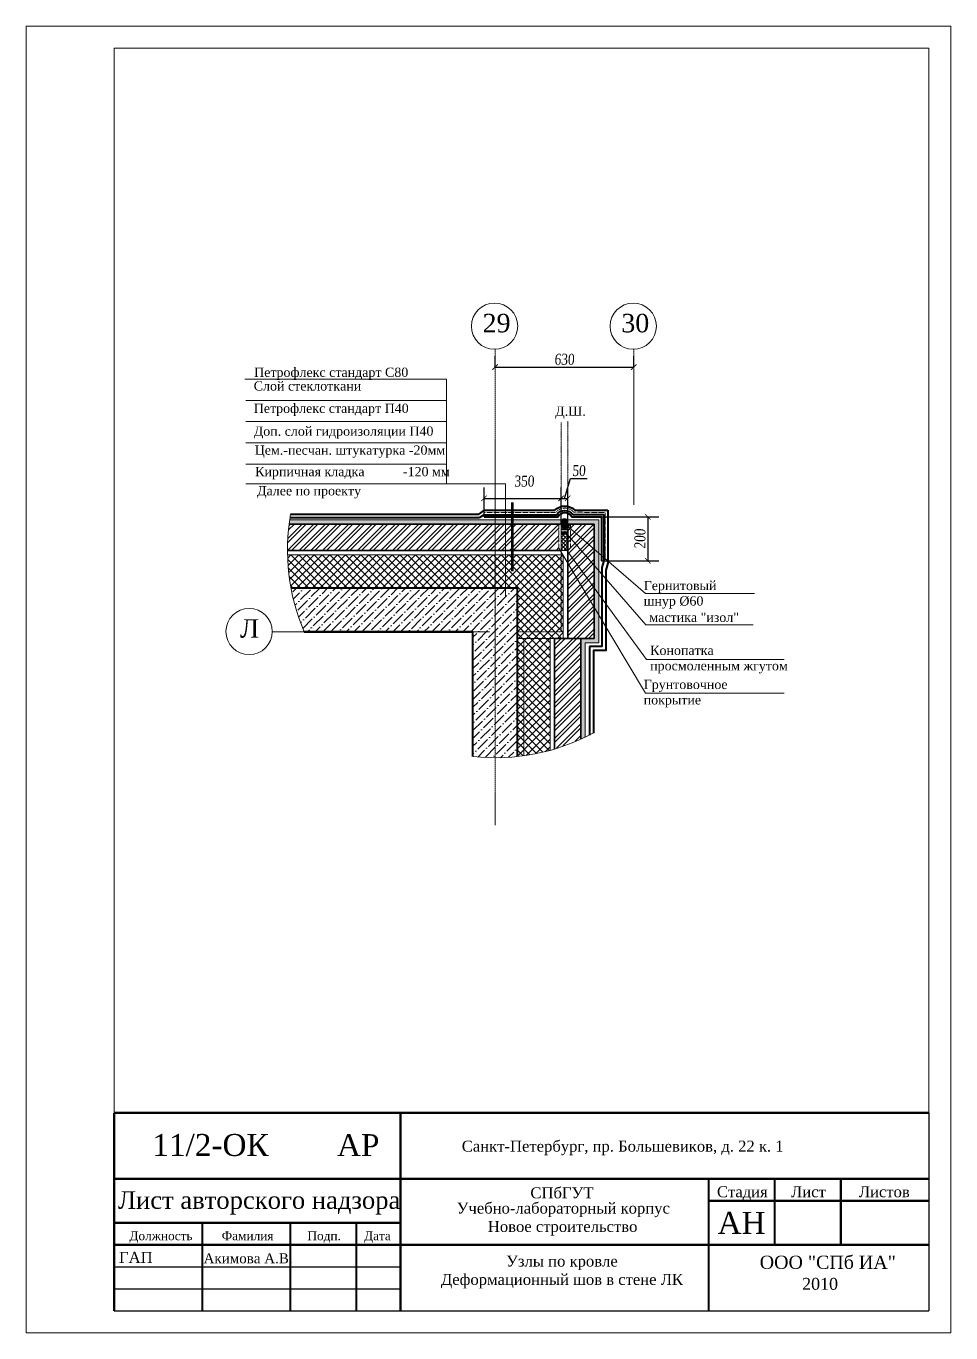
# Model space of a CAD drawing. Header units: inches. Extents: x -407541 to 6688123, y -998590 to 1205599.
# Drawn here: x 100144 to 104344, y -107570 to -101630 of the extents above; entities that cross this region are included whole.
import ezdxf
from ezdxf.enums import TextEntityAlignment as Align

# ---------------------------------------------------------------- set-up
doc = ezdxf.new("R2010")
doc.units = ezdxf.units.IN
doc.header["$MEASUREMENT"] = 0
for name, pattern in [('ACAD_ISO03W100', [30, 12, -18]), ('ACAD_ISO04W100', [30, 24, -3, 0, -3]), ('DASHED', [19.05, 12.7, -6.35])]:
    doc.linetypes.add(name, pattern=pattern)
for name, color, linetype, lineweight in [('Деф_шов', 90, 'DASHED', 9), ('КИРПИЧ', 30, 'Continuous', 35), ('МОНОЛИТ', 5, 'Continuous', 40), ('осевые о', 23, 'Continuous', 15), ('Оси', 254, 'ACAD_ISO04W100', 5), ('размер внутр', 142, 'Continuous', 5), ('Штриховка', 7, 'Continuous', 9)]:
    doc.layers.add(name, color=color, linetype=linetype, lineweight=lineweight)
doc.layers.add('для лайаута', color=10, linetype='Continuous', lineweight=9, plot=False)
doc.layers.add('Рамка', color=7, linetype='Continuous')
doc.styles.get("Standard").update_dxf_attribs({"font": 'arial.ttf'})
doc.styles.add('STYLE2', font='times.ttf', dxfattribs={"width": 0.8, "oblique": 3})
doc.styles.add('Times', font='times.ttf')
doc.dimstyles.new('Копия vnytren 20', dxfattribs={"dimtxt": 50, "dimasz": 25, "dimexe": 50, "dimexo": 0, "dimgap": 10, "dimtad": 1, "dimdec": 0, "dimzin": 0, "dimdsep": 46, "dimtxsty": 'STYLE2', "dimblk": 'ARCHTICK', "dimcen": 0, "dimadec": 0, "dimazin": 0, "dimtfac": 1, "dimtdec": 0, "dimtmove": 1, "dimatfit": 2, "dimldrblk": 'DOT', "dimfxl": 1, "dimtolj": 1, "dimtzin": 0, "dimarcsym": 0})

# ---------------------------------------------------------------- blocks, each defined once
blk = doc.blocks.new('_ARCHTICK')
at = {"color": 0, "linetype": 'ByBlock', "const_width": 0.15}
blk.add_lwpolyline([(-0.5, -0.5), (0.5, 0.5)], dxfattribs=at)
blk = doc.blocks.new('*D3733')
at = {"layer": 'размер внутр', "color": 0, "lineweight": -2, "transparency": 16777216}
for p, q in [((102223.3, -103860.6), (102223.3, -103726.4)), ((102573.3, -103834.8), (102573.3, -103726.4)), ((102223.3, -103776.4), (102573.3, -103776.4))]:
    blk.add_line(p, q, dxfattribs=at)
at = {"layer": 'размер внутр', "color": 0, "lineweight": -2, "transparency": 16777216, "xscale": 25, "yscale": 25, "zscale": 25, "rotation": 180}
blk.add_blockref('_ARCHTICK', (102223.3, -103776.4), dxfattribs=at)
at = {"layer": 'размер внутр', "color": 0, "lineweight": -2, "transparency": 16777216, "xscale": 25, "yscale": 25, "zscale": 25}
blk.add_blockref('_ARCHTICK', (102573.3, -103776.4), dxfattribs=at)
at = {"layer": 'размер внутр', "color": 0, "transparency": 16777216, "insert": (102405.8, -103698.3), "char_height": 50, "attachment_point": 5, "style": 'STYLE2'}
blk.add_mtext('\\A1;350', dxfattribs=at)
blk = doc.blocks.new('_Dot')
at = {"color": 0, "linetype": 'ByBlock', "lineweight": -2}
blk.add_line((-0.5, 0), (-1, 0), dxfattribs=at)
at = {"color": 0, "linetype": 'ByBlock', "const_width": 0.5}
blk.add_lwpolyline([(-0.25, 0, 1), (0.25, 0, 1)], format="xyb", close=True, dxfattribs=at)
blk = doc.blocks.new('*D3734')
at = {"layer": 'размер внутр', "color": 0, "lineweight": -2, "transparency": 16777216}
for p, q in [((102757.4, -103860.2), (103017.2, -103860.2)), ((102967.2, -103860.2), (102967.2, -104060.2)), ((102757.4, -104060.2), (103017.2, -104060.2))]:
    blk.add_line(p, q, dxfattribs=at)
at = {"layer": 'размер внутр', "color": 0, "lineweight": -2, "transparency": 16777216, "xscale": 25, "yscale": 25, "zscale": 25}
for p, rotation in [((102967.2, -103860.2), 90), ((102967.2, -104060.2), 270)]:
    blk.add_blockref('_ARCHTICK', p, dxfattribs=dict(at, rotation=rotation))
at = {"layer": 'размер внутр', "color": 0, "transparency": 16777216, "insert": (102931.8, -103960.2), "char_height": 50, "attachment_point": 5, "rotation": 90, "style": 'STYLE2'}
blk.add_mtext('\\A1;200', dxfattribs=at)
blk = doc.blocks.new('*D3735')
at = {"layer": 'размер внутр', "color": 0, "lineweight": -2, "transparency": 16777216}
for p, q in [((102273.3, -103180), (102273.3, -103130)), ((102903.3, -103180), (102903.3, -103130)), ((102273.3, -103180), (102903.3, -103180))]:
    blk.add_line(p, q, dxfattribs=at)
at = {"layer": 'размер внутр', "color": 0, "lineweight": -2, "transparency": 16777216, "xscale": 25, "yscale": 25, "zscale": 25, "rotation": 180}
blk.add_blockref('_ARCHTICK', (102273.3, -103180), dxfattribs=at)
at = {"layer": 'размер внутр', "color": 0, "lineweight": -2, "transparency": 16777216, "xscale": 25, "yscale": 25, "zscale": 25}
blk.add_blockref('_ARCHTICK', (102903.3, -103180), dxfattribs=at)
at = {"layer": 'размер внутр', "color": 0, "transparency": 16777216, "insert": (102588.3, -103144.6), "char_height": 50, "attachment_point": 5, "style": 'STYLE2'}
blk.add_mtext('\\A1;630', dxfattribs=at)
blk = doc.blocks.new('*D3736')
at = {"layer": 'размер внутр', "color": 0, "lineweight": -2, "transparency": 16777216}
for p, q in [((102588.5, -103776.4), (102615.6, -103685.9)), ((102615.6, -103685.9), (102692.4, -103685.9)), ((102573.4, -103893.9), (102573.4, -103726.4)), ((102603.5, -103893.9), (102603.5, -103726.4)), ((102573.4, -103776.4), (102603.5, -103776.4))]:
    blk.add_line(p, q, dxfattribs=at)
at = {"layer": 'размер внутр', "color": 0, "lineweight": -2, "transparency": 16777216, "xscale": 25, "yscale": 25, "zscale": 25, "rotation": 180}
blk.add_blockref('_ARCHTICK', (102573.4, -103776.4), dxfattribs=at)
at = {"layer": 'размер внутр', "color": 0, "lineweight": -2, "transparency": 16777216, "xscale": 25, "yscale": 25, "zscale": 25}
blk.add_blockref('_ARCHTICK', (102603.5, -103776.4), dxfattribs=at)
at = {"layer": 'размер внутр', "color": 0, "transparency": 16777216, "insert": (102654, -103650.5), "char_height": 50, "attachment_point": 5, "style": 'STYLE2'}
blk.add_mtext('\\A1;50 ', dxfattribs=at)

msp = doc.modelspace()

# ---------------------------------------------------------------- hatches: boundary and pattern name
at = {"layer": 'Штриховка'}
h = msp.add_hatch(dxfattribs=at)
h.set_pattern_fill('AR-SAND', color=256, scale=10, style=0)
h.set_pattern_definition([(37.5, (0, 0), (-0.6299336, 19.2682377), [0, -15.2, 0, -17, 0, -16.25]), (7.5, (0, 0), (17.697767, 28.2214607), [0, -8.2, 0, -13.7, 0, -5.25]), (327.5, (-12.3, 0), (31.1414186, 0.0565905), [0, -5, 0, -18, 0, -23.5]), (317.5, (-12.3, 0), (30.061266, 8.7767556), [0, -2.5, 0, -11.8, 0, -13.5])])
h.paths.add_polyline_path([(102273.3, -103873.7), (101341.2, -103873.7, 0.00529), (101338.4, -103893.5), (102273.3, -103893.8)])
h.paths.add_polyline_path([(102320.8, -103873.7), (102273.3, -103873.7), (102273.3, -103893.8), (102320.8, -103893.8)])
h.paths.add_polyline_path([(102351.4, -103873.7), (102320.8, -103873.7), (102320.8, -103893.8), (102351.4, -103893.8)])
h.paths.add_polyline_path([(102573.3, -103873.7), (102351.4, -103873.7), (102351.4, -103893.8), (102573.3, -103893.9)])
h.paths.add_polyline_path([(102744.1, -103873.7), (102724.1, -103873.7), (102603.5, -103873.7), (102603.5, -103893.9), (102723.5, -103893.9), (102723.5, -104007.6), (102744.1, -104025.3)])
h.paths.add_polyline_path([(102744.1, -104025.3), (102723.5, -104007.6), (102723.5, -104080.5), (102744.1, -104104.1)])
h.paths.add_polyline_path([(102744.1, -104104.1), (102723.5, -104080.5), (102723.5, -104183.3), (102744.1, -104211.4)])
h.paths.add_polyline_path([(102744.1, -104211.4), (102723.5, -104183.3), (102723.5, -104271.1), (102744.1, -104305.5)])
h.paths.add_polyline_path([(102744.1, -104305.5), (102723.5, -104271.1), (102723.5, -104413.1), (102663.3, -104413.1), (102663.3, -104871.1, 0.005859), (102683.3, -104861.7), (102683.3, -104433.1), (102744.1, -104433.1)])
h = msp.add_hatch(color=256, dxfattribs=at)
edge = h.paths.add_edge_path()
edge.add_ellipse((102588.3, -103891), major_axis=(0, -23.5), ratio=0.637916, start_angle=0, end_angle=360, ccw=False)
h = msp.add_hatch(dxfattribs=at)
h.set_pattern_fill('ANSI32', color=256, scale=100, style=0)
h.paths.add_polyline_path([(102273.3, -103893.8), (101338.4, -103893.5, 0.031842), (101330.8, -104013.1), (102273.3, -104013.1)])
h.paths.add_polyline_path([(102333, -103893.8), (102273.3, -103893.8), (102273.3, -104013.1), (102333, -104013.1)])
h.paths.add_polyline_path([(102563.8, -103893.9), (102333, -103893.8), (102333, -104013.1), (102570, -104013.1), (102563.8, -104002.7)])
h = msp.add_hatch(dxfattribs=at)
h.set_pattern_fill('ANSI37', color=256, scale=100, style=0)
h.paths.add_polyline_path([(102573.3, -103939.6), (102603.5, -103939.6), (102603.5, -104013.1), (102573.3, -104013.1)])
h = msp.add_hatch(dxfattribs=at)
h.set_pattern_fill('ANSI31', color=256, scale=50, angle=315, style=0)
h.paths.add_polyline_path([(102573.4, -103935.4), (102603.5, -103935.4), (102603.5, -103915.7), (102573.4, -103915.7)])
h = msp.add_hatch(dxfattribs=at)
h.set_pattern_fill('ANSI32', color=256, scale=100, style=0)
h.paths.add_polyline_path([(102603.5, -104413.1), (102723.5, -104413.1), (102723.5, -103893.9), (102603.5, -103893.9)])
h = msp.add_hatch(dxfattribs=at)
h.set_pattern_fill('ANSI37', color=256, scale=200, style=0)
h.paths.add_polyline_path([(102573.3, -104033.4), (102523.3, -104033.1), (102273.3, -104033.1), (102273.3, -104183.1), (102373.3, -104183.1), (102373.3, -104383.1), (102573.3, -104383.1)])
h.paths.add_polyline_path([(102583.5, -104033.5), (102573.3, -104033.4), (102573.3, -104383.1), (102373.3, -104383.1), (102373.3, -104553.1), (102403.5, -104553.1), (102403.5, -104413.9), (102543.3, -104413.9), (102543.3, -104413.1), (102583.5, -104413.1)])
h.paths.add_polyline_path([(102523.3, -104413.9), (102403.5, -104413.9), (102403.5, -104553.1), (102523.3, -104553.1)], flags=16)
h.paths.add_polyline_path([(102523.3, -104553.1), (102403.5, -104553.1), (102403.5, -104803.1), (102523.3, -104803.1)])
h.paths.add_polyline_path([(102403.5, -104553.1), (102373.3, -104553.1), (102373.4, -104803.1), (102403.5, -104803.1)])
h.paths.add_polyline_path([(102423.4, -106233.5), (102807.1, -106233.5), (102807.1, -106491.4), (102423.4, -106491.4)], flags=9)
edge = h.paths.add_edge_path()
edge.add_arc((102273.3, -104013.1), 942.5, 181.21597, 190.39185)
edge.add_line((101346.3, -104183.1), (102273.3, -104183.1))
edge.add_line((102273.3, -104183.1), (102273.3, -104033.1))
edge.add_line((102273.3, -104033.1), (101331, -104033.1))
edge = h.paths.add_edge_path()
edge.add_arc((102273.3, -104013.1), 942.5, 277.94562, 285.38231)
edge.add_line((102523.3, -104921.8), (102523.3, -104803.1))
edge.add_line((102523.3, -104803.1), (102403.5, -104803.1))
edge.add_line((102403.5, -104803.1), (102403.5, -104946.6))
edge = h.paths.add_edge_path()
edge.add_arc((102273.3, -104013.1), 942.5, 276.0968, 277.94562)
edge.add_line((102403.5, -104946.6), (102403.5, -104803.1))
edge.add_line((102403.5, -104803.1), (102373.4, -104803.1))
edge.add_line((102373.4, -104803.1), (102373.4, -104950.3))
h = msp.add_hatch(dxfattribs=at)
h.set_pattern_fill('ANSI36', color=256, scale=200, style=0)
edge = h.paths.add_edge_path()
edge.add_arc((102273.3, -104013.1), 942.5, 263.90473, 276.09063)
edge.add_line((102373.3, -104950.3), (102373.3, -104383.1))
edge.add_line((102373.3, -104383.1), (102273.2, -104183.1))
edge.add_line((102273.2, -104183.1), (101346.3, -104183.1))
edge.add_arc((102273.3, -104013.1), 942.5, 190.39185, 203.11576)
edge.add_line((101406.5, -104383.1), (102173.2, -104383.1))
edge.add_line((102173.2, -104383.1), (102173.2, -104950.3))
h = msp.add_hatch(dxfattribs=at)
h.set_pattern_fill('ANSI36', color=256, scale=200, style=0)
h.paths.add_polyline_path([(102373.3, -104383.1), (102373.3, -104183.1), (102273.3, -104183.1), (102273.3, -104383.1)])
h = msp.add_hatch(dxfattribs=at)
h.set_pattern_fill('ANSI32', color=256, scale=100, style=0)
h.paths.add_polyline_path([(102543.3, -104916.1), (102663.3, -104871.1), (102663.5, -104413.1), (102543.3, -104413.9)])

# ---------------------------------------------------------------- linework, layer by layer
at = {"layer": 'Деф_шов', "ltscale": 0.1}
for p, q in [((102573.3, -104383.1), (102573.3, -103432.1)), ((102603.5, -104413.1), (102603.5, -103426.2)), ((102373.3, -104413.9), (102373.3, -104413.9)), ((102403.5, -104413.9), (102603.5, -104413.9)), ((102573.3, -104383.1), (102573.3, -104383.1))]:
    msp.add_line(p, q, dxfattribs=at)
for points in [[(102573.3, -104383.1), (102373.3, -104383.1), (102373.4, -104950.3)], [(102403.5, -104413.1), (102403.5, -104413.1), (102403.5, -104946.6)]]:
    msp.add_lwpolyline(points, dxfattribs=at)
at = {"layer": 'для лайаута'}
for p, q in [((102603.5, -103893.9), (102723.5, -103893.9)), ((102723.5, -103893.9), (102723.5, -104413.5)), ((102373.3, -104383.1), (102373.3, -104183.1)), ((102553.5, -104413.1), (102663.3, -104413.1))]:
    msp.add_line(p, q, dxfattribs=at)
at = {"layer": 'КИРПИЧ'}
for p, q in [((101338.4, -103893.5), (102573.4, -103893.9)), ((101330.8, -104013.1), (102573.3, -104013.1)), ((102543.3, -104413.1), (102543.3, -104916.1)), ((102608.4, -104413.1), (102543.3, -104413.1)), ((102663.3, -104413.1), (102663.3, -104871.1))]:
    msp.add_line(p, q, dxfattribs=at)
msp.add_lwpolyline([(102603.5, -104413.1), (102723.5, -104413.1), (102723.5, -103893.9), (102603.5, -103893.9)], close=True, dxfattribs=at)
at = {"layer": 'МОНОЛИТ'}
for p, q in [((102201.4, -103864.9), (101342.5, -103864.9)), ((102223.3, -103850.6), (102201.4, -103864.9)), ((102757.4, -103860.2), (102757.4, -104060.2)), ((102767.5, -103850.2), (102766.9, -104060.2)), ((101346.3, -104183.1), (102373.2, -104183.1)), ((101406.5, -104383.1), (102173.2, -104383.1)), ((102701.8, -104450), (102701.8, -104852.5))]:
    msp.add_line(p, q, dxfattribs=at)
for points in [[(102223.3, -103830.6), (102197, -103850), (101345, -103850)], [(102785.5, -103830.2), (102785.5, -104071.1), (102776.9, -104103.2), (102776.9, -104468.5)], [(102766.9, -104060.2), (102758.6, -104090.8), (102758.6, -104450.2), (102701.8, -104450)], [(101346.3, -104183.1), (102273.2, -104183.1)], [(102273.2, -104183.1), (102373.3, -104183.1), (102373.3, -104383.1), (102373.3, -104383.1)], [(102173.2, -104950.3), (102173.2, -104383.1), (101406.5, -104383.1)], [(102373.3, -104383.1), (102373.3, -104950.3)], [(102776.9, -104415.6), (102776.9, -104468.5), (102719.9, -104468.5), (102719.9, -104843.1)]]:
    msp.add_lwpolyline(points, dxfattribs=at)
for points in [[(102223.3, -103830.6), (102544.3, -103830.6, -0.410243), (102636, -103829.8), (102785.5, -103830.2)], [(102223.3, -103850.6), (102553.5, -103850.6, -0.511595), (102627, -103849.8), (102767.7, -103850.2)], [(102223.3, -103860.6), (102559.1, -103860.6, -0.602014), (102621.6, -103859.8), (102757.4, -103860.2)]]:
    msp.add_lwpolyline(points, format="xyb", dxfattribs=at)
at = {"layer": 'осевые о'}
for centre in [(102271.2, -102993.8), (102901.2, -102993.8), (101156.3, -104381.9)]:
    msp.add_circle(centre, 105, dxfattribs=at)
at = {"layer": 'Оси', "ltscale": 0.3}
for p, q in [((102273.3, -105261.4), (102273.3, -103098.8)), ((102903.3, -103805.7), (102903.3, -103098.8))]:
    msp.add_line(p, q, dxfattribs=at)
at = {"layer": 'Рамка', "lineweight": 5, "ltscale": 1000}
for p, q in [((100543.6, -106569.9), (104243.6, -106569.9)), ((100543.6, -106569.9), (100543.6, -107469.9)), ((104243.6, -106869.9), (101843.6, -106869.9)), ((101843.6, -107469.9), (101843.6, -106869.9)), ((103243.6, -107469.9), (103243.6, -106869.9)), ((103243.6, -106869.9), (104243.6, -106869.9)), ((103543.6, -107169.9), (103543.6, -106869.9)), ((103843.6, -107169.9), (103843.6, -106869.9)), ((103243.6, -106969.7), (104243.6, -106969.7)), ((100543.6, -107069.9), (101843.6, -107069.9)), ((100943.6, -107069.9), (100943.6, -107469.9)), ((101343.6, -107069.9), (101343.6, -107469.9)), ((101643.6, -107469.9), (101643.6, -107069.9)), ((101843.6, -107169.9), (103243.6, -107169.9)), ((104243.6, -107169.9), (103243.6, -107169.9)), ((103543.6, -107169.9), (104243.6, -107169.9))]:
    msp.add_line(p, q, dxfattribs=at)
at = {"layer": 'Рамка'}
for p, q in [((104243.6, -106569.9), (104243.6, -107469.9)), ((100543.6, -107069.9), (101843.6, -107069.9)), ((100543.6, -107169.9), (101843.6, -107169.9)), ((100543.6, -107269.9), (101843.6, -107269.9)), ((100543.6, -107369.9), (101843.6, -107369.9)), ((100543.6, -107469.9), (104243.6, -107469.9))]:
    msp.add_line(p, q, dxfattribs=at)
at = {"layer": 'Рамка', "lineweight": 5, "ltscale": 1000, "const_width": 10}
for points in [[(100543.6, -106569.9), (100543.6, -107469.9)], [(100543.6, -106569.9), (104243.6, -106569.9)], [(101843.6, -106569.9), (101843.6, -107469.9)], [(100543.6, -106869.9), (104243.6, -106869.9)], [(103243.6, -106869.9), (103243.6, -107469.9)], [(103543.6, -106869.9), (103543.6, -107169.9)], [(103843.6, -106869.9), (103843.6, -107169.9)], [(103243.6, -106969.9), (104243.6, -106969.9)], [(100543.6, -107069.9), (101843.6, -107069.9)], [(100943.6, -107069.9), (100943.6, -107469.9)], [(101343.6, -107069.9), (101343.6, -107469.9)], [(101643.6, -107069.9), (101643.6, -107469.9)], [(100543.6, -107169.9), (101843.6, -107169.9)], [(101843.6, -107169.9), (104243.6, -107169.9)]]:
    msp.add_lwpolyline(points, dxfattribs=at)
at = {"layer": 'Штриховка'}
for p, q in [((101141.5, -103331.1), (102052.8, -103331.1)), ((101141.5, -103427.8), (102052.8, -103427.8)), ((101141.5, -103524.4), (102052.8, -103524.4)), ((101141.5, -103621.1), (102052.8, -103621.1)), ((101141.5, -103710.4), (102052.8, -103710.4)), ((101341.2, -103873.7), (102578.2, -103873.7)), ((102598.5, -103873.7), (102724.1, -103873.7)), ((102724.1, -103873.7), (102744.1, -103873.7)), ((102744.1, -103873.7), (102744.1, -104433.1)), ((102573.3, -104013.1), (102573.4, -103893.9)), ((102573.4, -103915.4), (102573.4, -103935.4)), ((102603.5, -103915.7), (102573.4, -103915.7)), ((102573.4, -103935.4), (102603.5, -103935.4)), ((102603.5, -104013.1), (102603.5, -103893.9)), ((102603.5, -103935.4), (102603.5, -103915.7)), ((101331, -104033.1), (102523.3, -104033.1)), ((102583.5, -104033.5), (102523.3, -104033.1)), ((102583.5, -104413.9), (102583.5, -104033.5)), ((102583.5, -104413.9), (102373.3, -104413.9)), ((102523.3, -104413.1), (102523.3, -104921.8)), ((102683.3, -104433.1), (102683.3, -104861.7)), ((102683.3, -104433.1), (102744.1, -104433.1))]:
    msp.add_line(p, q, dxfattribs=at)
at = {"layer": 'Штриховка', "lineweight": 53}
msp.add_line((102351.4, -103794.7), (102351.4, -104108.1), dxfattribs=at)
at = {"layer": 'Штриховка', "color": 7, "linetype": 'ACAD_ISO03W100', "ltscale": 0.02}
for p, q in [((102563.8, -103893.9), (102563.8, -104002.7)), ((102616.8, -103893.9), (102616.8, -104003.2))]:
    msp.add_line(p, q, dxfattribs=at)
at = {"layer": 'Штриховка', "ltscale": 0.3}
msp.add_line((101261.3, -104383.1), (102248.5, -104383.1), dxfattribs=at)
at = {"layer": 'Штриховка'}
for points in [[(100143.6, -107569.9), (104343.6, -107569.9), (104343.6, -101629.9), (100143.6, -101629.9)], [(100543.6, -107469.9), (104243.6, -107469.9), (104243.6, -101729.9), (100543.6, -101729.9)], [(102573.3, -103939.6), (102603.5, -103939.6), (102603.5, -104013.1), (102573.3, -104013.1)], [(102573.4, -103935.4), (102603.5, -103935.4), (102603.5, -103915.7), (102573.4, -103915.7)]]:
    msp.add_lwpolyline(points, close=True, dxfattribs=at)
for points in [[(102052.8, -103710.4), (102052.8, -103234.1), (101136.8, -103234.4)], [(102052.8, -103710.4), (102320.8, -103710.4), (102320.8, -104225.8)], [(102587.8, -103924.6), (102958.8, -104350.9), (103446.2, -104350.9)], [(102588.3, -103891), (102956.9, -104208.8), (103452.4, -104208.8)], [(102563.8, -104002.7), (102956.5, -104662.4), (103586.6, -104662.1)], [(102591.6, -104002.5), (102961.3, -104509.2), (103586.6, -104508.8)]]:
    msp.add_lwpolyline(points, dxfattribs=at)
at = {"layer": 'Штриховка', "color": 7, "linetype": 'ACAD_ISO03W100', "ltscale": 0.02}
msp.add_lwpolyline([(102223.3, -103840.6), (102548.6, -103840.6, -0.452606), (102631.8, -103839.8), (102774.1, -103840.3), (102774.1, -104055.8)], format="xyb", dxfattribs=at)
at = {"layer": 'Штриховка'}
for start, end in [(170.03119, 203.11576), (263.90473, 298.28702)]:
    msp.add_arc((102273.3, -104013.1), 942.5, start, end, dxfattribs=at)
at = {"layer": 'Штриховка', "extrusion": (0, 0, -1)}
msp.add_ellipse((102588.3, -103891), major_axis=(0, -23.5), ratio=0.637916, dxfattribs=at)

# ---------------------------------------------------------------- texts
at = {"layer": 'осевые о', "attachment_point": 1}
for s, insert, char_height, width in [('{\\fTimes New Roman|b0|i0|c204|p18;29}', (102216.9, -102937.7), 84, 742.647), ('{\\fTimes New Roman|b0|i0|c0|p18;30}', (102846.9, -102937.7), 84, 742.647), ('{\\fTimes New Roman|b0|i0|c204|p18;Петрофлекс стандарт С80}', (101179, -103182.3), 42, 826.664), ('{\\fTimes New Roman|b0|i0|c204|p18;Слой стеклоткани}', (101177.3, -103244.4), 42, 826.664), ('{\\fTimes New Roman|b0|i0|c204|p18;Петрофлекс стандарт П40}', (101177.3, -103346.2), 42, 826.664), ('{\\fTimes New Roman|b0|i0|c204|p18;Д.Ш.}', (102546.5, -103359), 42, 280.952), ('{\\fTimes New Roman|b0|i0|c204|p18;Доп. слой гидроизоляции П40}', (101177.3, -103449.8), 42, 826.664), ('{\\fTimes New Roman|b0|i0|c204|p18;Цем.-песчан. штукатурка -20мм}', (101181.6, -103536.1), 42, 931.168), ('{\\fTimes New Roman|b0|i0|c204|p18;Кирпичная кладка           -120 мм }', (101183.8, -103633.9), 42, 931.168), ('{\\fTimes New Roman|b0|i0|c204|p18;Далее по проекту}', (101192.3, -103721), 42, 931.168), ('{\\fTimes New Roman|b0|i0|c204|p18;Гернитовый шнур \\fTimes New Roman|b0|i0|c0|p18;%%C60}', (102948.5, -104151.7), 42, 371.324), ('{\\fTimes New Roman|b0|i0|c204|p18;мастика "изол"}', (102974.2, -104296.2), 42, 468.684), ('{\\fTimes New Roman|b0|i0|c204|p18;Л}', (101115.4, -104325.8), 84, 742.647), ('{\\fTimes New Roman|b0|i0|c204|p18;Конопатка просмоленным жгутом}', (102978, -104446.3), 42, 665.714), ('{\\fTimes New Roman|b0|i0|c204|p18;Грунтовочное покрытие}', (102948.5, -104601.2), 42, 371.324)]:
    msp.add_mtext(s, dxfattribs=dict(at, insert=insert, char_height=char_height, width=width))
at = {"layer": 'Рамка', "style": 'Times'}
for s, height, p in [('11/2-ОК', 100, (100980.9, -106715.9)), ('АР', 100, (101651.9, -106715.9)), ('Лист авторского надзора', 80, (101201.9, -106979.1)), ('АН', 100, (103393.1, -107069.5))]:
    msp.add_text(s, height=height, dxfattribs=at).set_placement(p, align=Align.MIDDLE)
for s, height, p in [('Санкт-Петербург, пр. Большевиков, д. 22 к. 1', 50, (102122.2, -106746.1)), ('СПбГУТ ', 50, (102433.9, -106958.3)), ('Учебно-лабораторный корпус', 50, (102099.2, -107027.6)), ('Новое строительство', 50, (102240.7, -107111.1)), ('Должность', 40, (100612.5, -107148.7)), ('Фамилия', 40, (101031.6, -107148.7)), ('Подп.', 40, (101421.1, -107148.7)), ('Дата', 40, (101678.5, -107148.7)), ('ГАП', 50, (100565.4, -107251.7)), ('Акимова А.В.', 45.125, (100949.5, -107253.6))]:
    msp.add_text(s, height=height, dxfattribs=at).set_placement(p)
for s, height, p in [('Стадия', 50, (103396.6, -106953.3)), ('Лист', 50, (103696.6, -106953.3)), ('Листов', 50, (104041.2, -106953.3)), ('ООО "СПб ИА"', 60, (103784.6, -107278.9)), ('2010', 54, (103749.7, -107373.9))]:
    msp.add_text(s, height=height, dxfattribs=at).set_placement(p, align=Align.CENTER)
at = {"layer": 'Рамка', "insert": (102577.4, -107368.1), "char_height": 50, "width": 1162.343, "attachment_point": 8, "style": 'Times'}
msp.add_mtext('{\\C0;Узлы по кровле\\PДеформационный шов в стене ЛК}', dxfattribs=at)

# ---------------------------------------------------------------- dimensions: what is measured, and where the dimension line sits
at = {"layer": 'размер внутр'}
dim = msp.add_linear_dim(base=(102903.3, -103180), p1=(102273.3, -103180), p2=(102903.3, -103180), dimstyle='Копия vnytren 20', dxfattribs=at)
dim.commit()
dim.dimension.update_dxf_attribs({"geometry": '*D3735', "text_midpoint": (102588.3, -103144.6)})
dim = msp.add_linear_dim(base=(102603.5, -103776.4), p1=(102573.4, -103893.9), p2=(102603.5, -103893.9), text='50 ', dimstyle='Копия vnytren 20', dxfattribs=at)
dim.commit()
dim.dimension.update_dxf_attribs({"geometry": '*D3736', "text_midpoint": (102625.6, -103650.5)})
dim = msp.add_linear_dim(base=(102573.3, -103776.4), p1=(102223.3, -103860.6), p2=(102573.3, -103834.8), text='350', dimstyle='Копия vnytren 20', dxfattribs=at)
dim.commit()
dim.dimension.update_dxf_attribs({"geometry": '*D3733', "text_midpoint": (102405.8, -103733.7), "dimtype": 160})
dim = msp.add_linear_dim(base=(102967.2, -104060.2), p1=(102757.4, -103860.2), p2=(102757.4, -104060.2), angle=90, dimstyle='Копия vnytren 20', dxfattribs=at)
dim.commit()
dim.dimension.update_dxf_attribs({"geometry": '*D3734', "text_midpoint": (102931.8, -103960.2)})

doc.saveas('drawing.dxf')
